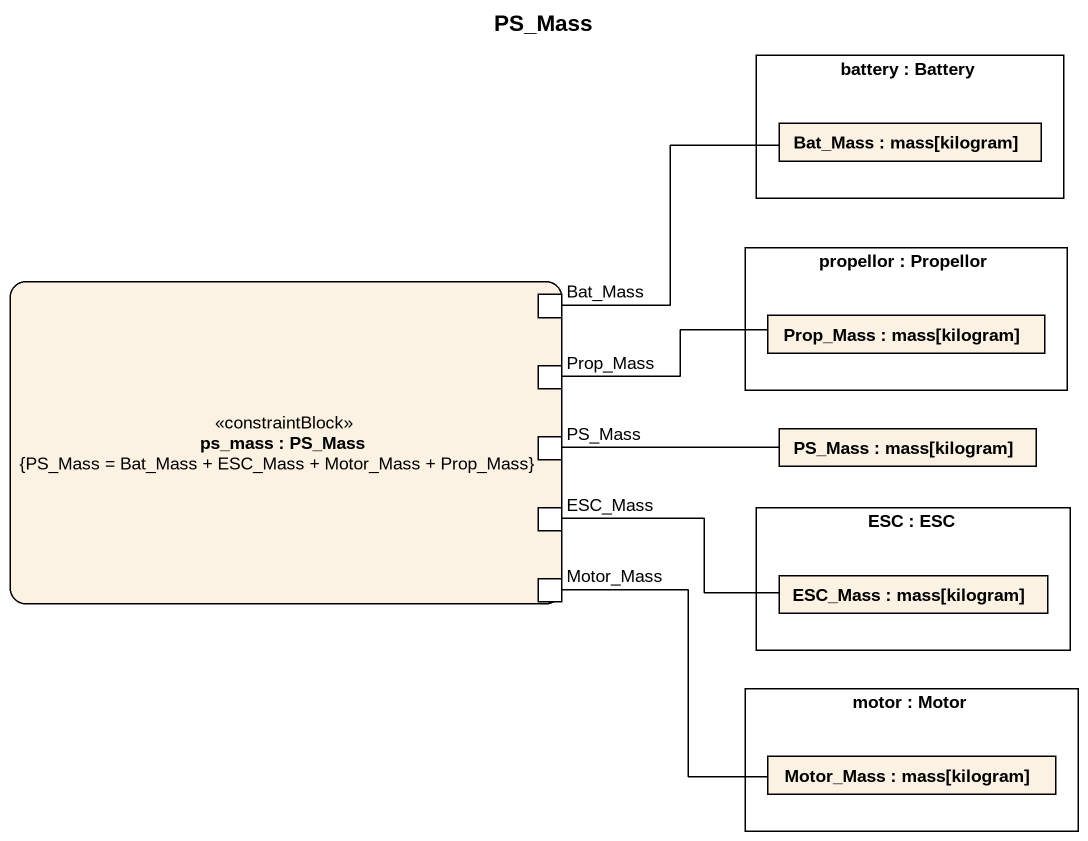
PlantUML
@startuml
title PS_Mass
rectangle "battery : Battery" as battery {
  rectangle "Bat_Mass : mass[kilogram]" as Bat_Mass
}
rectangle "ps_mass : PS_Mass\n{PS_Mass = Bat_Mass + ESC_Mass + Motor_Mass + Prop_Mass}" as ps_mass <<constraintBlock>> {
  port "Bat_Mass" as Bat_Mass_2
  port Prop_Mass
  port PS_Mass
  port ESC_Mass
  port Motor_Mass
}
rectangle "propellor : Propellor" as propellor {
  rectangle "Prop_Mass : mass[kilogram]" as Prop_Mass_2
}
rectangle "PS_Mass : mass[kilogram]" as PS_Mass_2
rectangle "ESC : ESC" as ESC {
  rectangle "ESC_Mass : mass[kilogram]" as ESC_Mass_2
}
rectangle "motor : Motor" as motor {
  rectangle "Motor_Mass : mass[kilogram]" as Motor_Mass_2
}
Bat_Mass_2 -right- Bat_Mass
Prop_Mass -right- Prop_Mass_2
PS_Mass -right- PS_Mass_2
ESC_Mass -right- ESC_Mass_2
Motor_Mass -right- Motor_Mass_2
@enduml
